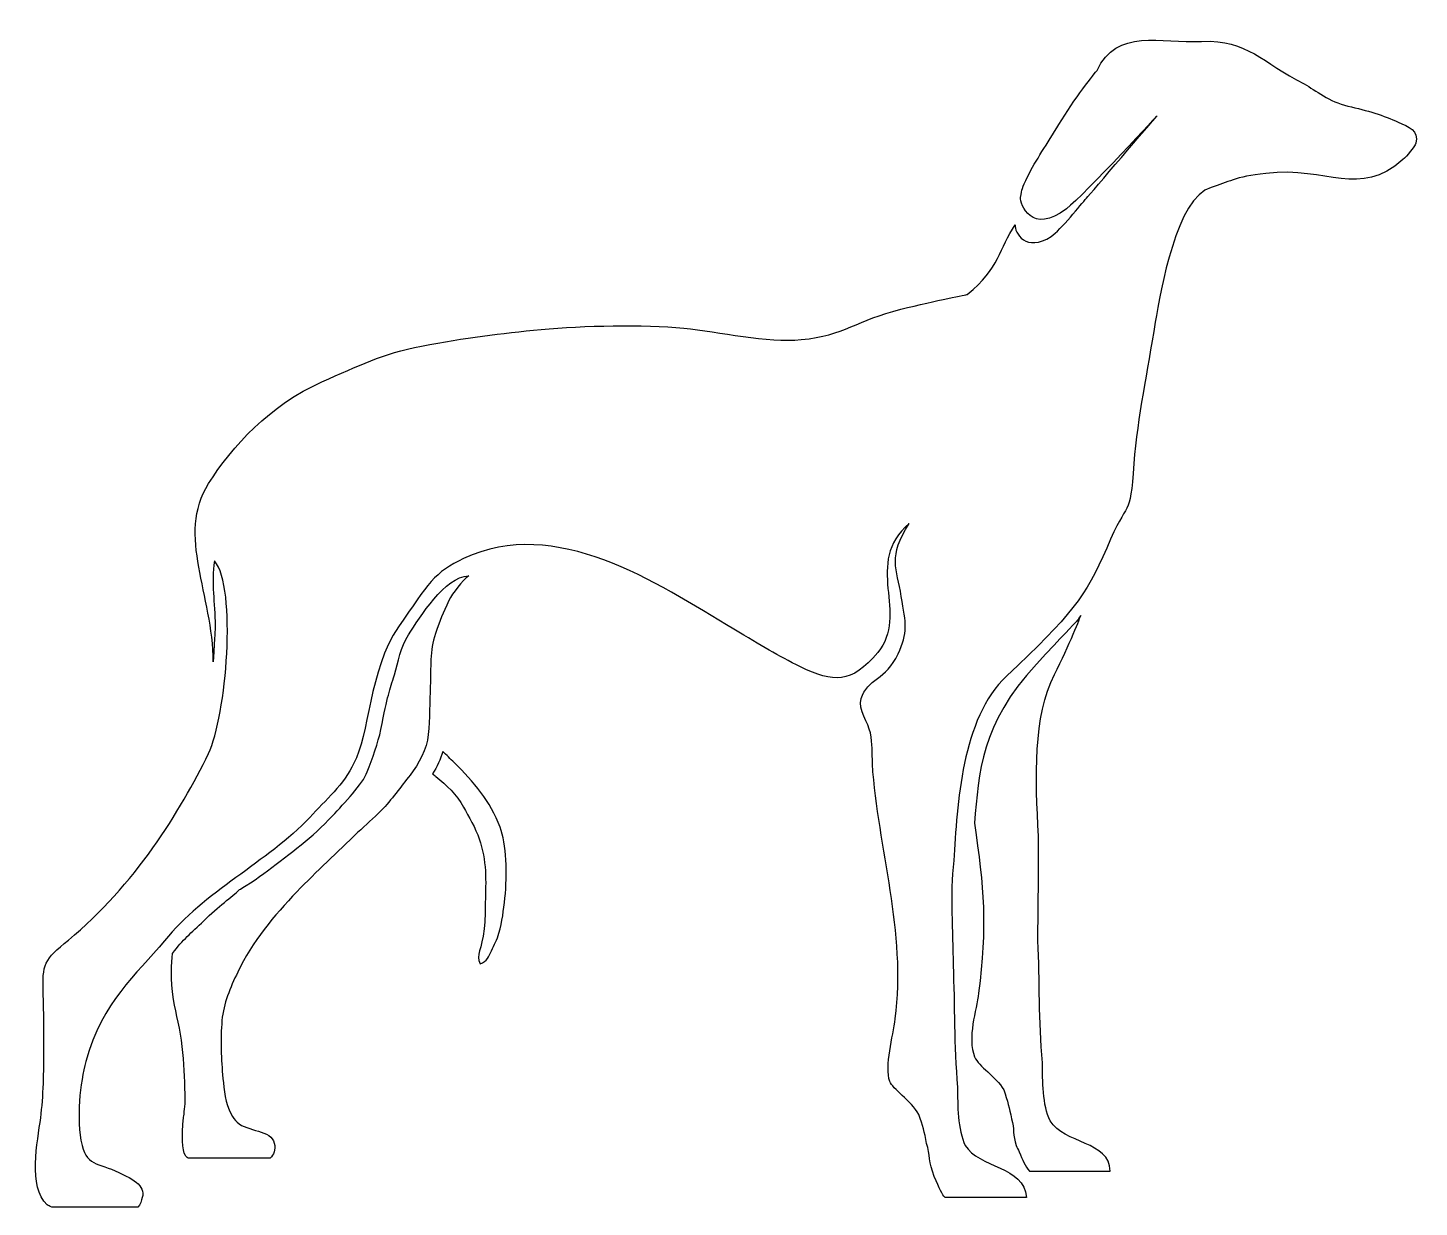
# Model space of a CAD drawing. Header units: centimetres. Extents: x -12.5 to 12.4, y -10.5 to 10.7.
import ezdxf

# ---------------------------------------------------------------- set-up
doc = ezdxf.new("R2010")
doc.units = ezdxf.units.CM
doc.header["$MEASUREMENT"] = 0
doc.layers.add('Layer 1', color=7, linetype='Continuous')

msp = doc.modelspace()

# ---------------------------------------------------------------- linework, layer by layer
at = {"layer": 'Layer 1'}
for points, knots in [([(-12.17544, -10.45723), (-12.15665, -10.47207), (-12.1294, -10.48684), (-12.09548, -10.5011), (-12.09548, -10.5011), (-12.09548, -10.5011), (-10.54685, -10.5011), (-10.54685, -10.5011), (-10.54685, -10.5011), (-10.54685, -10.5011), (-10.52219, -10.46631), (-10.52219, -10.46631), (-10.52219, -10.46631), (-10.38307, -10.19982), (-10.48486, -10.06586), (-10.82143, -9.91367), (-10.82143, -9.91367), (-11.20378, -9.70505), (-11.46013, -9.78286), (-11.55115, -9.39241), (-11.55115, -9.39241), (-11.66201, -8.91656), (-11.58369, -8.25669), (-11.4817, -7.88664), (-11.4817, -7.88664), (-11.18045, -6.79785), (-10.58974, -6.3461), (-10.06859, -5.7206), (-10.06859, -5.7206), (-9.37369, -4.85197), (-8.22672, -4.30757), (-7.46231, -3.50842), (-7.46231, -3.50842), (-7.18439, -3.19539), (-6.84837, -2.91747), (-6.67475, -2.53557), (-6.67475, -2.53557), (-6.39686, -2.04882), (-6.40826, -0.86729), (-5.87542, -0.09122), (-5.87542, -0.09122), (-5.3407, 0.68798), (-5.22679, 0.89332), (-4.70559, 1.13645), (-4.70559, 1.13645), (-3.05097, 1.90917), (-1.26918, 0.7196), (0.14176, -0.1317), (0.14176, -0.1317), (0.64566, -0.43602), (0.92366, -0.60089), (1.34045, -0.80948), (1.34045, -0.80948), (1.93134, -1.0874), (2.24522, -1.11859), (2.72303, -0.54953), (2.72303, -0.54953), (3.29524, 0.13198), (2.45271, 1.06697), (3.28641, 1.76216), (3.28641, 1.76216), (2.90446, 1.1714), (3.06019, 0.96238), (3.14586, 0.45668), (3.14586, 0.45668), (3.23116, -0.04661), (3.26884, -0.18417), (3.08805, -0.57541), (3.08805, -0.57541), (2.87525, -1.03586), (2.53089, -1.0266), (2.42667, -1.37395), (2.42667, -1.37395), (2.36566, -1.57667), (2.5569, -1.81723), (2.59161, -1.99101), (2.59161, -1.99101), (2.6264, -2.19963), (2.6264, -2.33817), (2.6264, -2.54679), (2.6264, -2.54679), (2.7308, -4.0759), (3.24436, -5.55772), (3.03568, -7.12154), (3.03568, -7.12154), (3.00118, -7.43457), (2.84216, -7.97061), (2.93919, -8.24581), (2.93919, -8.24581), (2.98367, -8.37252), (3.32141, -8.59297), (3.46034, -8.83639), (3.46034, -8.83639), (3.52979, -9.04501), (3.56451, -9.14902), (3.59946, -9.35765), (3.59946, -9.35765), (3.66891, -9.56601), (3.6283, -9.69095), (3.73821, -9.94841), (3.73821, -9.94841), (3.83359, -10.17201), (3.87444, -10.27604), (3.93069, -10.32737), (3.93069, -10.32737), (3.93069, -10.32737), (5.38903, -10.32738), (5.38903, -10.32738), (5.38903, -10.32738), (5.35844, -9.76604), (4.52712, -9.79184), (4.29418, -9.3924), (4.29418, -9.3924), (4.15527, -9.11451), (4.15527, -8.66289), (4.15527, -8.35005), (4.15527, -8.35005), (4.08576, -7.58562), (4.1091, -6.89045), (4.07439, -6.16081), (4.07439, -6.16081), (4.07439, -5.53512), (4.01634, -4.90997), (4.08577, -4.28428), (4.08577, -4.28428), (4.15528, -3.27646), (4.22105, -1.73735), (5.0356, -0.97156), (5.0356, -0.97156), (6.19395, 0.11715), (6.44879, 0.45314), (6.83088, 1.32195), (6.83088, 1.32195), (7.21328, 2.26008), (7.248, 1.79669), (7.31742, 2.83923), (7.31742, 2.83923), (7.38693, 3.70778), (7.56084, 4.47248), (7.69977, 5.37587), (7.69977, 5.37587), (7.80399, 5.96663), (8.08249, 7.608), (8.70426, 7.79453), (8.70426, 7.79453), (9.00853, 7.88576), (9.12587, 7.98559), (9.686, 8.04636), (9.686, 8.04636), (10.80249, 8.17661), (11.35277, 7.59099), (12.14348, 8.29488), (12.14348, 8.29488), (12.21153, 8.35542), (12.35533, 8.52404), (12.37369, 8.59034), (12.37369, 8.59034), (12.43581, 8.81537), (12.24457, 8.88067), (12.05643, 8.96809), (12.05643, 8.96809), (11.81315, 9.08101), (11.49631, 9.17894), (11.15738, 9.25471), (11.15738, 9.25471), (10.82369, 9.32932), (10.57871, 9.53694), (10.37538, 9.65005), (10.37538, 9.65005), (9.61084, 10.03221), (9.36763, 10.44925), (8.53391, 10.41448), (8.53391, 10.41448), (7.804, 10.37977), (7.00488, 10.65787), (6.65725, 9.8932), (6.65725, 9.8932), (6.62389, 9.86476), (6.23902, 9.36763), (5.97396, 8.92607), (5.97396, 8.92607), (5.76552, 8.5787), (5.55409, 8.2771), (5.41632, 7.99527), (5.41632, 7.99527), (5.30459, 7.76572), (5.30956, 7.76971), (5.28622, 7.61337), (5.28622, 7.61337), (5.2699, 7.50243), (5.48585, 6.92572), (6.11111, 7.41247), (6.11111, 7.41247), (6.42964, 7.65993), (7.86143, 9.21817), (7.72586, 9.06802), (7.72586, 9.06802), (7.64506, 8.97875), (6.54391, 7.68674), (6.46594, 7.59971), (6.46594, 7.59971), (6.37199, 7.49451), (6.0026, 7.02654), (5.83496, 6.91664), (5.83496, 6.91664), (5.38691, 6.6229), (5.16728, 6.97919), (5.19038, 7.12566), (5.19038, 7.12566), (4.88976, 6.69952), (4.91998, 6.34895), (4.32895, 5.8741), (4.32895, 5.8741), (4.32895, 5.8741), (3.79637, 5.76983), (3.13621, 5.60761), (3.13621, 5.60761), (2.35323, 5.4152), (2.12571, 5.13752), (1.35212, 5.06307), (1.35212, 5.06307), (0.7499, 5.00526), (-0.13034, 5.20227), (-0.75584, 5.27169), (-0.75584, 5.27169), (-1.48535, 5.3412), (-2.55112, 5.31511), (-3.31558, 5.24568), (-3.31558, 5.24568), (-4.04549, 5.17617), (-4.67117, 5.09796), (-5.45855, 4.94723), (-5.45855, 4.94723), (-6.17541, 4.81047), (-6.57345, 4.59959), (-7.2483, 4.30453), (-7.2483, 4.30453), (-8.17458, 3.89911), (-8.86382, 3.14026), (-9.28115, 2.47999), (-9.28115, 2.47999), (-9.86355, 1.55826), (-9.19601, 0.47982), (-9.19601, -0.71909), (-9.19601, -0.71909), (-9.1654, -0.17389), (-9.16463, -0.18037), (-9.16365, -0.06753), (-9.16365, -0.06753), (-9.1609, 0.34657), (-9.24197, 0.69098), (-9.17273, 1.09386), (-9.17273, 1.09386), (-8.76731, 0.61287), (-8.96077, -1.69548), (-9.28388, -2.36438), (-9.28388, -2.36438), (-9.77926, -3.38966), (-10.61291, -4.73633), (-11.79446, -5.70918), (-11.79446, -5.70918), (-12.23105, -6.06843), (-12.26624, -6.12526), (-12.24624, -6.6821), (-12.24624, -6.6821), (-12.23484, -7.00653), (-12.23616, -7.33028), (-12.23616, -7.67744), (-12.23616, -7.67744), (-12.23616, -8.05979), (-12.24034, -8.50659), (-12.29246, -8.90037), (-12.29246, -8.90037), (-12.3471, -9.31362), (-12.52318, -10.14481), (-12.17544, -10.45723)], [0, 0, 0, 0, 0.01428571, 0.01428571, 0.01428571, 0.01428571, 0.02857143, 0.02857143, 0.02857143, 0.02857143, 0.04285714, 0.04285714, 0.04285714, 0.04285714, 0.05714286, 0.05714286, 0.05714286, 0.05714286, 0.07142857, 0.07142857, 0.07142857, 0.07142857, 0.08571429, 0.08571429, 0.08571429, 0.08571429, 0.1, 0.1, 0.1, 0.1, 0.11428571, 0.11428571, 0.11428571, 0.11428571, 0.12857143, 0.12857143, 0.12857143, 0.12857143, 0.14285714, 0.14285714, 0.14285714, 0.14285714, 0.15714286, 0.15714286, 0.15714286, 0.15714286, 0.17142857, 0.17142857, 0.17142857, 0.17142857, 0.18571429, 0.18571429, 0.18571429, 0.18571429, 0.2, 0.2, 0.2, 0.2, 0.21428571, 0.21428571, 0.21428571, 0.21428571, 0.22857143, 0.22857143, 0.22857143, 0.22857143, 0.24285714, 0.24285714, 0.24285714, 0.24285714, 0.25714286, 0.25714286, 0.25714286, 0.25714286, 0.27142857, 0.27142857, 0.27142857, 0.27142857, 0.28571429, 0.28571429, 0.28571429, 0.28571429, 0.3, 0.3, 0.3, 0.3, 0.31428571, 0.31428571, 0.31428571, 0.31428571, 0.32857143, 0.32857143, 0.32857143, 0.32857143, 0.34285714, 0.34285714, 0.34285714, 0.34285714, 0.35714286, 0.35714286, 0.35714286, 0.35714286, 0.37142857, 0.37142857, 0.37142857, 0.37142857, 0.38571429, 0.38571429, 0.38571429, 0.38571429, 0.4, 0.4, 0.4, 0.4, 0.41428571, 0.41428571, 0.41428571, 0.41428571, 0.42857143, 0.42857143, 0.42857143, 0.42857143, 0.44285714, 0.44285714, 0.44285714, 0.44285714, 0.45714286, 0.45714286, 0.45714286, 0.45714286, 0.47142857, 0.47142857, 0.47142857, 0.47142857, 0.48571429, 0.48571429, 0.48571429, 0.48571429, 0.5, 0.5, 0.5, 0.5, 0.51428571, 0.51428571, 0.51428571, 0.51428571, 0.52857143, 0.52857143, 0.52857143, 0.52857143, 0.54285714, 0.54285714, 0.54285714, 0.54285714, 0.55714286, 0.55714286, 0.55714286, 0.55714286, 0.57142857, 0.57142857, 0.57142857, 0.57142857, 0.58571429, 0.58571429, 0.58571429, 0.58571429, 0.6, 0.6, 0.6, 0.6, 0.61428571, 0.61428571, 0.61428571, 0.61428571, 0.62857143, 0.62857143, 0.62857143, 0.62857143, 0.64285714, 0.64285714, 0.64285714, 0.64285714, 0.65714286, 0.65714286, 0.65714286, 0.65714286, 0.67142857, 0.67142857, 0.67142857, 0.67142857, 0.68571429, 0.68571429, 0.68571429, 0.68571429, 0.7, 0.7, 0.7, 0.7, 0.71428571, 0.71428571, 0.71428571, 0.71428571, 0.72857143, 0.72857143, 0.72857143, 0.72857143, 0.74285714, 0.74285714, 0.74285714, 0.74285714, 0.75714286, 0.75714286, 0.75714286, 0.75714286, 0.77142857, 0.77142857, 0.77142857, 0.77142857, 0.78571429, 0.78571429, 0.78571429, 0.78571429, 0.8, 0.8, 0.8, 0.8, 0.81428571, 0.81428571, 0.81428571, 0.81428571, 0.82857143, 0.82857143, 0.82857143, 0.82857143, 0.84285714, 0.84285714, 0.84285714, 0.84285714, 0.85714286, 0.85714286, 0.85714286, 0.85714286, 0.87142857, 0.87142857, 0.87142857, 0.87142857, 0.88571429, 0.88571429, 0.88571429, 0.88571429, 0.9, 0.9, 0.9, 0.9, 0.91428571, 0.91428571, 0.91428571, 0.91428571, 0.92857143, 0.92857143, 0.92857143, 0.92857143, 0.94285714, 0.94285714, 0.94285714, 0.94285714, 0.95714286, 0.95714286, 0.95714286, 0.95714286, 0.97142857, 0.97142857, 0.97142857, 0.97142857, 1, 1, 1, 1]), ([(-9.92571, -5.94976), (-9.94309, -6.12936), (-9.97196, -6.40154), (-9.90838, -6.77246), (-9.90838, -6.77246), (-9.86099, -7.04861), (-9.78855, -7.30967), (-9.75206, -7.61839), (-9.75206, -7.61839), (-9.71708, -7.91229), (-9.71309, -8.18666), (-9.69967, -8.4699), (-9.69967, -8.4699), (-9.69456, -8.58391), (-9.70798, -8.71541), (-9.72163, -8.83182), (-9.72163, -8.83182), (-9.72597, -8.86894), (-9.73007, -8.90447), (-9.7338, -8.93742), (-9.7338, -8.93742), (-9.76052, -9.18203), (-9.75296, -9.49249), (-9.697, -9.57245), (-9.697, -9.57245), (-9.68433, -9.59055), (-9.66739, -9.60581), (-9.64914, -9.6196), (-9.64914, -9.6196), (-9.64914, -9.6196), (-8.17536, -9.61959), (-8.17536, -9.61959), (-8.17536, -9.61959), (-8.10887, -9.56178), (-8.07437, -9.47627), (-8.10136, -9.35154), (-8.10136, -9.35154), (-8.15428, -9.11035), (-8.5861, -9.14905), (-8.76597, -8.97768), (-8.76597, -8.97768), (-8.81034, -8.93545), (-8.84643, -8.88595), (-8.87588, -8.83182), (-8.87588, -8.83182), (-8.98171, -8.6396), (-9.0046, -8.38933), (-9.02317, -8.19137), (-9.02317, -8.19137), (-9.05574, -7.85127), (-9.07143, -7.48972), (-9.04071, -7.15275), (-9.04071, -7.15275), (-9.01195, -6.84052), (-8.89328, -6.56596), (-8.75747, -6.28293), (-8.75747, -6.28293), (-8.49754, -5.74151), (-8.10689, -5.26783), (-7.69702, -4.84169), (-7.69702, -4.84169), (-7.34626, -4.47791), (-6.96666, -4.1325), (-6.6063, -3.78137), (-6.6063, -3.78137), (-6.45663, -3.63609), (-6.32283, -3.52258), (-6.18474, -3.38444), (-6.18474, -3.38444), (-5.998, -3.19772), (-5.82843, -2.95412), (-5.66655, -2.74812), (-5.66655, -2.74812), (-5.50968, -2.54778), (-5.36657, -2.27994), (-5.33913, -2.0234), (-5.33913, -2.0234), (-5.30812, -1.73757), (-5.31839, -1.43282), (-5.3042, -1.15488), (-5.3042, -1.15488), (-5.28745, -0.82375), (-5.3182, -0.517), (-5.21162, -0.21048), (-5.21162, -0.21048), (-5.12108, 0.05027), (-5.08621, 0.13734), (-4.96847, 0.386), (-4.96847, 0.386), (-4.90746, 0.51393), (-4.72603, 0.74033), (-4.61438, 0.82698), (-4.61438, 0.82698), (-5.04782, 0.81351), (-5.48616, 0.08125), (-5.69457, -0.23138), (-5.69457, -0.23138), (-5.84374, -0.45516), (-5.87285, -0.71671), (-5.94659, -0.95258), (-5.94659, -0.95258), (-6.03348, -1.23031), (-6.06793, -1.30863), (-6.19099, -1.93276), (-6.19099, -1.93276), (-6.23793, -2.17041), (-6.34313, -2.45579), (-6.43295, -2.68992), (-6.43295, -2.68992), (-6.51997, -2.91587), (-6.84387, -3.24708), (-7.05843, -3.48055), (-7.05843, -3.48055), (-7.42064, -3.87473), (-7.81199, -4.14711), (-8.22355, -4.46824), (-8.22355, -4.46824), (-8.37418, -4.58593), (-8.72327, -4.80318), (-8.72327, -4.80318), (-8.72327, -4.80318), (-8.86109, -4.93113), (-9.1043, -5.10499), (-9.36496, -5.36158), (-9.36496, -5.36158), (-9.5971, -5.58956), (-9.74376, -5.69558), (-9.92571, -5.94976), (-9.92571, -5.94976), (-9.92571, -5.94976), (-9.92571, -5.94976), (-9.92571, -5.94976)], [0, 0, 0, 0, 0.02941176, 0.02941176, 0.02941176, 0.02941176, 0.05882353, 0.05882353, 0.05882353, 0.05882353, 0.08823529, 0.08823529, 0.08823529, 0.08823529, 0.11764706, 0.11764706, 0.11764706, 0.11764706, 0.14705882, 0.14705882, 0.14705882, 0.14705882, 0.17647059, 0.17647059, 0.17647059, 0.17647059, 0.20588235, 0.20588235, 0.20588235, 0.20588235, 0.23529412, 0.23529412, 0.23529412, 0.23529412, 0.26470588, 0.26470588, 0.26470588, 0.26470588, 0.29411765, 0.29411765, 0.29411765, 0.29411765, 0.32352941, 0.32352941, 0.32352941, 0.32352941, 0.35294118, 0.35294118, 0.35294118, 0.35294118, 0.38235294, 0.38235294, 0.38235294, 0.38235294, 0.41176471, 0.41176471, 0.41176471, 0.41176471, 0.44117647, 0.44117647, 0.44117647, 0.44117647, 0.47058824, 0.47058824, 0.47058824, 0.47058824, 0.5, 0.5, 0.5, 0.5, 0.52941176, 0.52941176, 0.52941176, 0.52941176, 0.55882353, 0.55882353, 0.55882353, 0.55882353, 0.58823529, 0.58823529, 0.58823529, 0.58823529, 0.61764706, 0.61764706, 0.61764706, 0.61764706, 0.64705882, 0.64705882, 0.64705882, 0.64705882, 0.67647059, 0.67647059, 0.67647059, 0.67647059, 0.70588235, 0.70588235, 0.70588235, 0.70588235, 0.73529412, 0.73529412, 0.73529412, 0.73529412, 0.76470588, 0.76470588, 0.76470588, 0.76470588, 0.79411765, 0.79411765, 0.79411765, 0.79411765, 0.82352941, 0.82352941, 0.82352941, 0.82352941, 0.85294118, 0.85294118, 0.85294118, 0.85294118, 0.88235294, 0.88235294, 0.88235294, 0.88235294, 0.91176471, 0.91176471, 0.91176471, 0.91176471, 0.94117647, 0.94117647, 0.94117647, 0.94117647, 1, 1, 1, 1]), ([(4.53107, -6.65874), (4.68897, -5.4729), (4.62836, -4.75091), (4.45667, -3.60913), (4.45667, -3.60913), (4.53999, -2.70134), (4.56404, -1.84081), (5.5689, -0.75983), (5.5689, -0.75983), (6.55916, 0.30607), (6.22599, -0.0753), (6.36609, 0.113), (6.36609, 0.113), (6.36609, 0.113), (6.15942, -0.42363), (5.89294, -0.94488), (5.89294, -0.94488), (5.51086, -1.69251), (5.54565, -2.79807), (5.60835, -3.84416), (5.60835, -3.84416), (5.61515, -4.53575), (5.59695, -5.09514), (5.59695, -5.72061), (5.59695, -5.72061), (5.63148, -6.45052), (5.60835, -7.1455), (5.67783, -7.9099), (5.67783, -7.9099), (5.67791, -8.22293), (5.67783, -8.67433), (5.81655, -8.95244), (5.81655, -8.95244), (5.81655, -8.95244), (5.8174, -8.95323), (5.8174, -8.95323), (5.8174, -8.95323), (6.06132, -9.3691), (6.8846, -9.31007), (6.89386, -9.85578), (6.89386, -9.85578), (6.89386, -9.85578), (6.89407, -9.85684), (6.89407, -9.85684), (6.89407, -9.85684), (6.89407, -9.85684), (5.44491, -9.85684), (5.44491, -9.85684), (5.44491, -9.85684), (5.36837, -9.76405), (5.31606, -9.64703), (5.26073, -9.50844), (5.26073, -9.50844), (5.2434, -9.46502), (5.22065, -9.43049), (5.20744, -9.39475), (5.20744, -9.39475), (5.14135, -9.21711), (5.17958, -9.09138), (5.12171, -8.91747), (5.12171, -8.91747), (5.08708, -8.70882), (5.05207, -8.60468), (4.98246, -8.39619), (4.98246, -8.39619), (4.84369, -8.15304), (4.53103, -7.97939), (4.46152, -7.80569), (4.46152, -7.80569), (4.32271, -7.45815), (4.49636, -6.97159), (4.53107, -6.65874), (4.53107, -6.65874), (4.53107, -6.65874), (4.53107, -6.65874), (4.53107, -6.65874)], [0, 0, 0, 0, 0.05, 0.05, 0.05, 0.05, 0.1, 0.1, 0.1, 0.1, 0.15, 0.15, 0.15, 0.15, 0.2, 0.2, 0.2, 0.2, 0.25, 0.25, 0.25, 0.25, 0.3, 0.3, 0.3, 0.3, 0.35, 0.35, 0.35, 0.35, 0.4, 0.4, 0.4, 0.4, 0.45, 0.45, 0.45, 0.45, 0.5, 0.5, 0.5, 0.5, 0.55, 0.55, 0.55, 0.55, 0.6, 0.6, 0.6, 0.6, 0.65, 0.65, 0.65, 0.65, 0.7, 0.7, 0.7, 0.7, 0.75, 0.75, 0.75, 0.75, 0.8, 0.8, 0.8, 0.8, 0.85, 0.85, 0.85, 0.85, 0.9, 0.9, 0.9, 0.9, 1, 1, 1, 1]), ([(-4.87365, -2.5233), (-4.52588, -2.87094), (-4.22214, -3.22209), (-4.05103, -3.68178), (-4.05103, -3.68178), (-3.93649, -3.98864), (-3.92075, -4.52175), (-3.96414, -4.9558), (-3.96414, -4.9558), (-3.99015, -5.17313), (-4.01036, -5.36993), (-4.07138, -5.58704), (-4.07138, -5.58704), (-4.10601, -5.70002), (-4.15525, -5.79558), (-4.20738, -5.8998), (-4.20738, -5.8998), (-4.25961, -6.00399), (-4.27982, -6.09088), (-4.41026, -6.13451), (-4.41026, -6.13451), (-4.49688, -5.9693), (-4.37555, -5.88816), (-4.33467, -5.50602), (-4.33467, -5.50602), (-4.3167, -5.33647), (-4.32263, -5.21082), (-4.3175, -5.03691), (-4.3175, -5.03691), (-4.30604, -4.65752), (-4.28853, -4.28113), (-4.42746, -3.88997), (-4.42746, -3.88997), (-4.488, -3.70754), (-4.61852, -3.48788), (-4.70559, -3.32247), (-4.70559, -3.32247), (-4.83569, -3.08784), (-5.00359, -2.93745), (-5.20354, -2.77235), (-5.20354, -2.77235), (-5.22307, -2.75698), (-5.24265, -2.74039), (-5.26199, -2.72483), (-5.26199, -2.72483), (-5.18497, -2.60204), (-5.11991, -2.46509), (-5.08057, -2.32713), (-5.08057, -2.32713), (-5.01224, -2.3913), (-4.94393, -2.45623), (-4.87365, -2.5233), (-4.87365, -2.5233), (-4.87365, -2.5233), (-4.87365, -2.5233), (-4.87365, -2.5233)], [0, 0, 0, 0, 0.06666667, 0.06666667, 0.06666667, 0.06666667, 0.13333333, 0.13333333, 0.13333333, 0.13333333, 0.2, 0.2, 0.2, 0.2, 0.26666667, 0.26666667, 0.26666667, 0.26666667, 0.33333333, 0.33333333, 0.33333333, 0.33333333, 0.4, 0.4, 0.4, 0.4, 0.46666667, 0.46666667, 0.46666667, 0.46666667, 0.53333333, 0.53333333, 0.53333333, 0.53333333, 0.6, 0.6, 0.6, 0.6, 0.66666667, 0.66666667, 0.66666667, 0.66666667, 0.73333333, 0.73333333, 0.73333333, 0.73333333, 0.8, 0.8, 0.8, 0.8, 0.86666667, 0.86666667, 0.86666667, 0.86666667, 1, 1, 1, 1])]:
    msp.add_open_spline(points, degree=3, knots=knots, dxfattribs=at)

doc.saveas('drawing.dxf')
